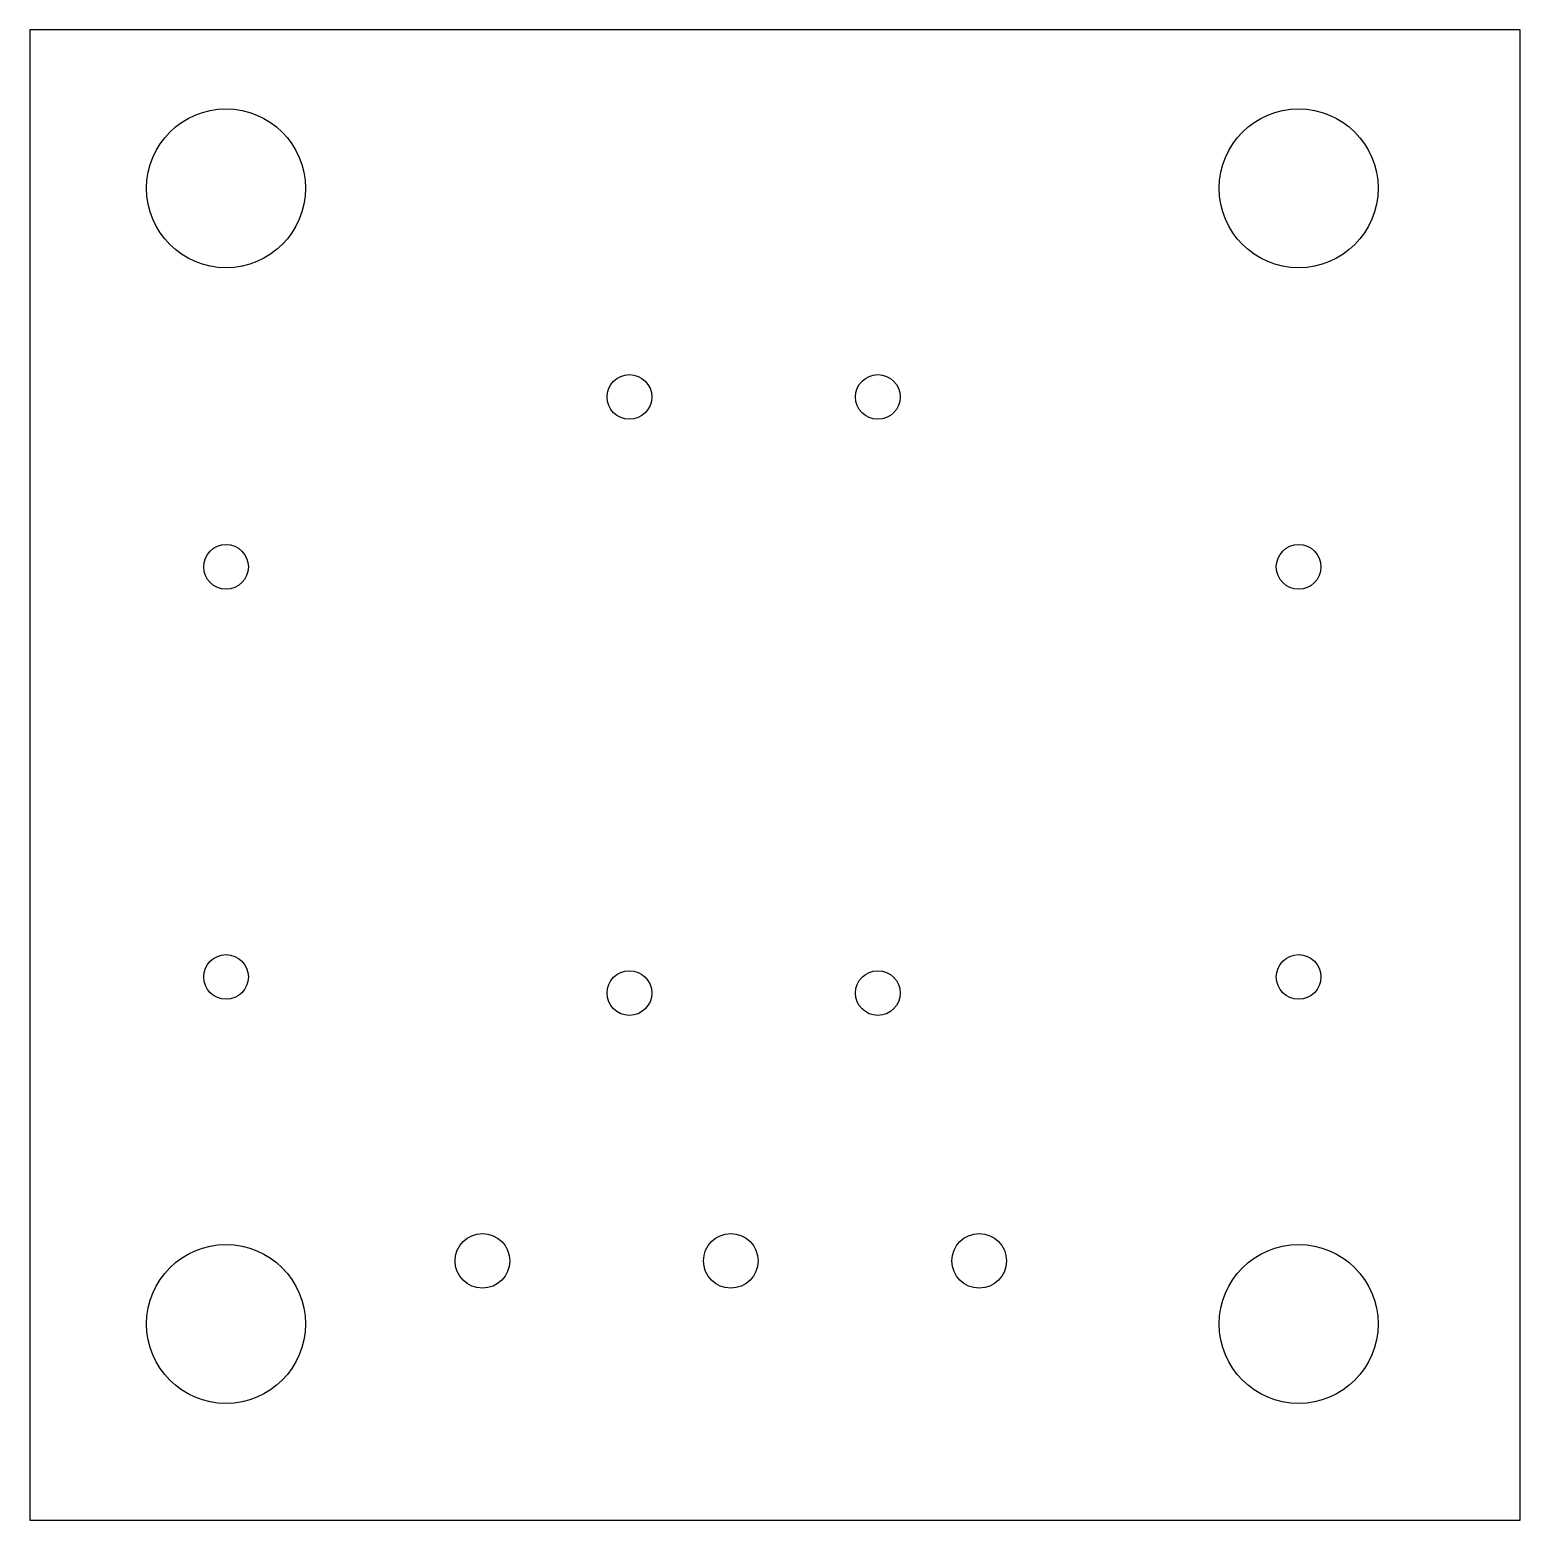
# Model space of a CAD drawing. Extents: x 0.9 to 30.9, y 0 to 30.
import ezdxf

# ---------------------------------------------------------------- set-up
doc = ezdxf.new("R2010")
doc.units = 0
doc.layers.get('0').update_dxf_attribs({"linetype": 'CONTINUOUS'})
doc.layers.add('_BOARD', color=254, linetype='CONTINUOUS')
doc.layers.add('_DRILL', color=251, linetype='CONTINUOUS')

# ---------------------------------------------------------------- blocks, each defined once
blk = doc.blocks.new('_HOLE')
blk.add_circle((0, 0), 0.5)

msp = doc.modelspace()

# ---------------------------------------------------------------- linework, layer by layer
at = {"layer": '_BOARD', "color": 3}
msp.add_lwpolyline([(0.9, 0.046), (30.9, 0.046), (30.9, 0.046), (30.9, 30.046), (30.9, 30.046), (0.9, 30.046), (0.9, 30.046), (0.9, 0.046), (0.9, 0.046)], close=True, dxfattribs=at)

# ---------------------------------------------------------------- block references
at = {"layer": '_DRILL'}
for p, xscale, yscale in [((4.85, 26.856), 3.2, 3.2), ((26.44, 26.856), 3.2, 3.2), ((12.97, 22.656), 0.9, 0.9), ((17.97, 22.656), 0.9, 0.9), ((4.85, 19.236), 0.9, 0.9), ((26.44, 19.236), 0.9, 0.9), ((4.85, 10.981), 0.9, 0.9), ((26.44, 10.981), 0.9, 0.9), ((12.97, 10.656), 0.9, 0.9), ((17.97, 10.656), 0.9, 0.9), ((10.01, 5.266), 1.1, 1.1), ((15.01, 5.266), 1.1, 1.1), ((20.01, 5.266), 1.1, 1.1), ((4.85, 3.996), 3.2, 3.2), ((26.44, 3.996), 3.2, 3.2)]:
    msp.add_blockref('_HOLE', p, dxfattribs=dict(at, xscale=xscale, yscale=yscale))

doc.saveas('drawing.dxf')
